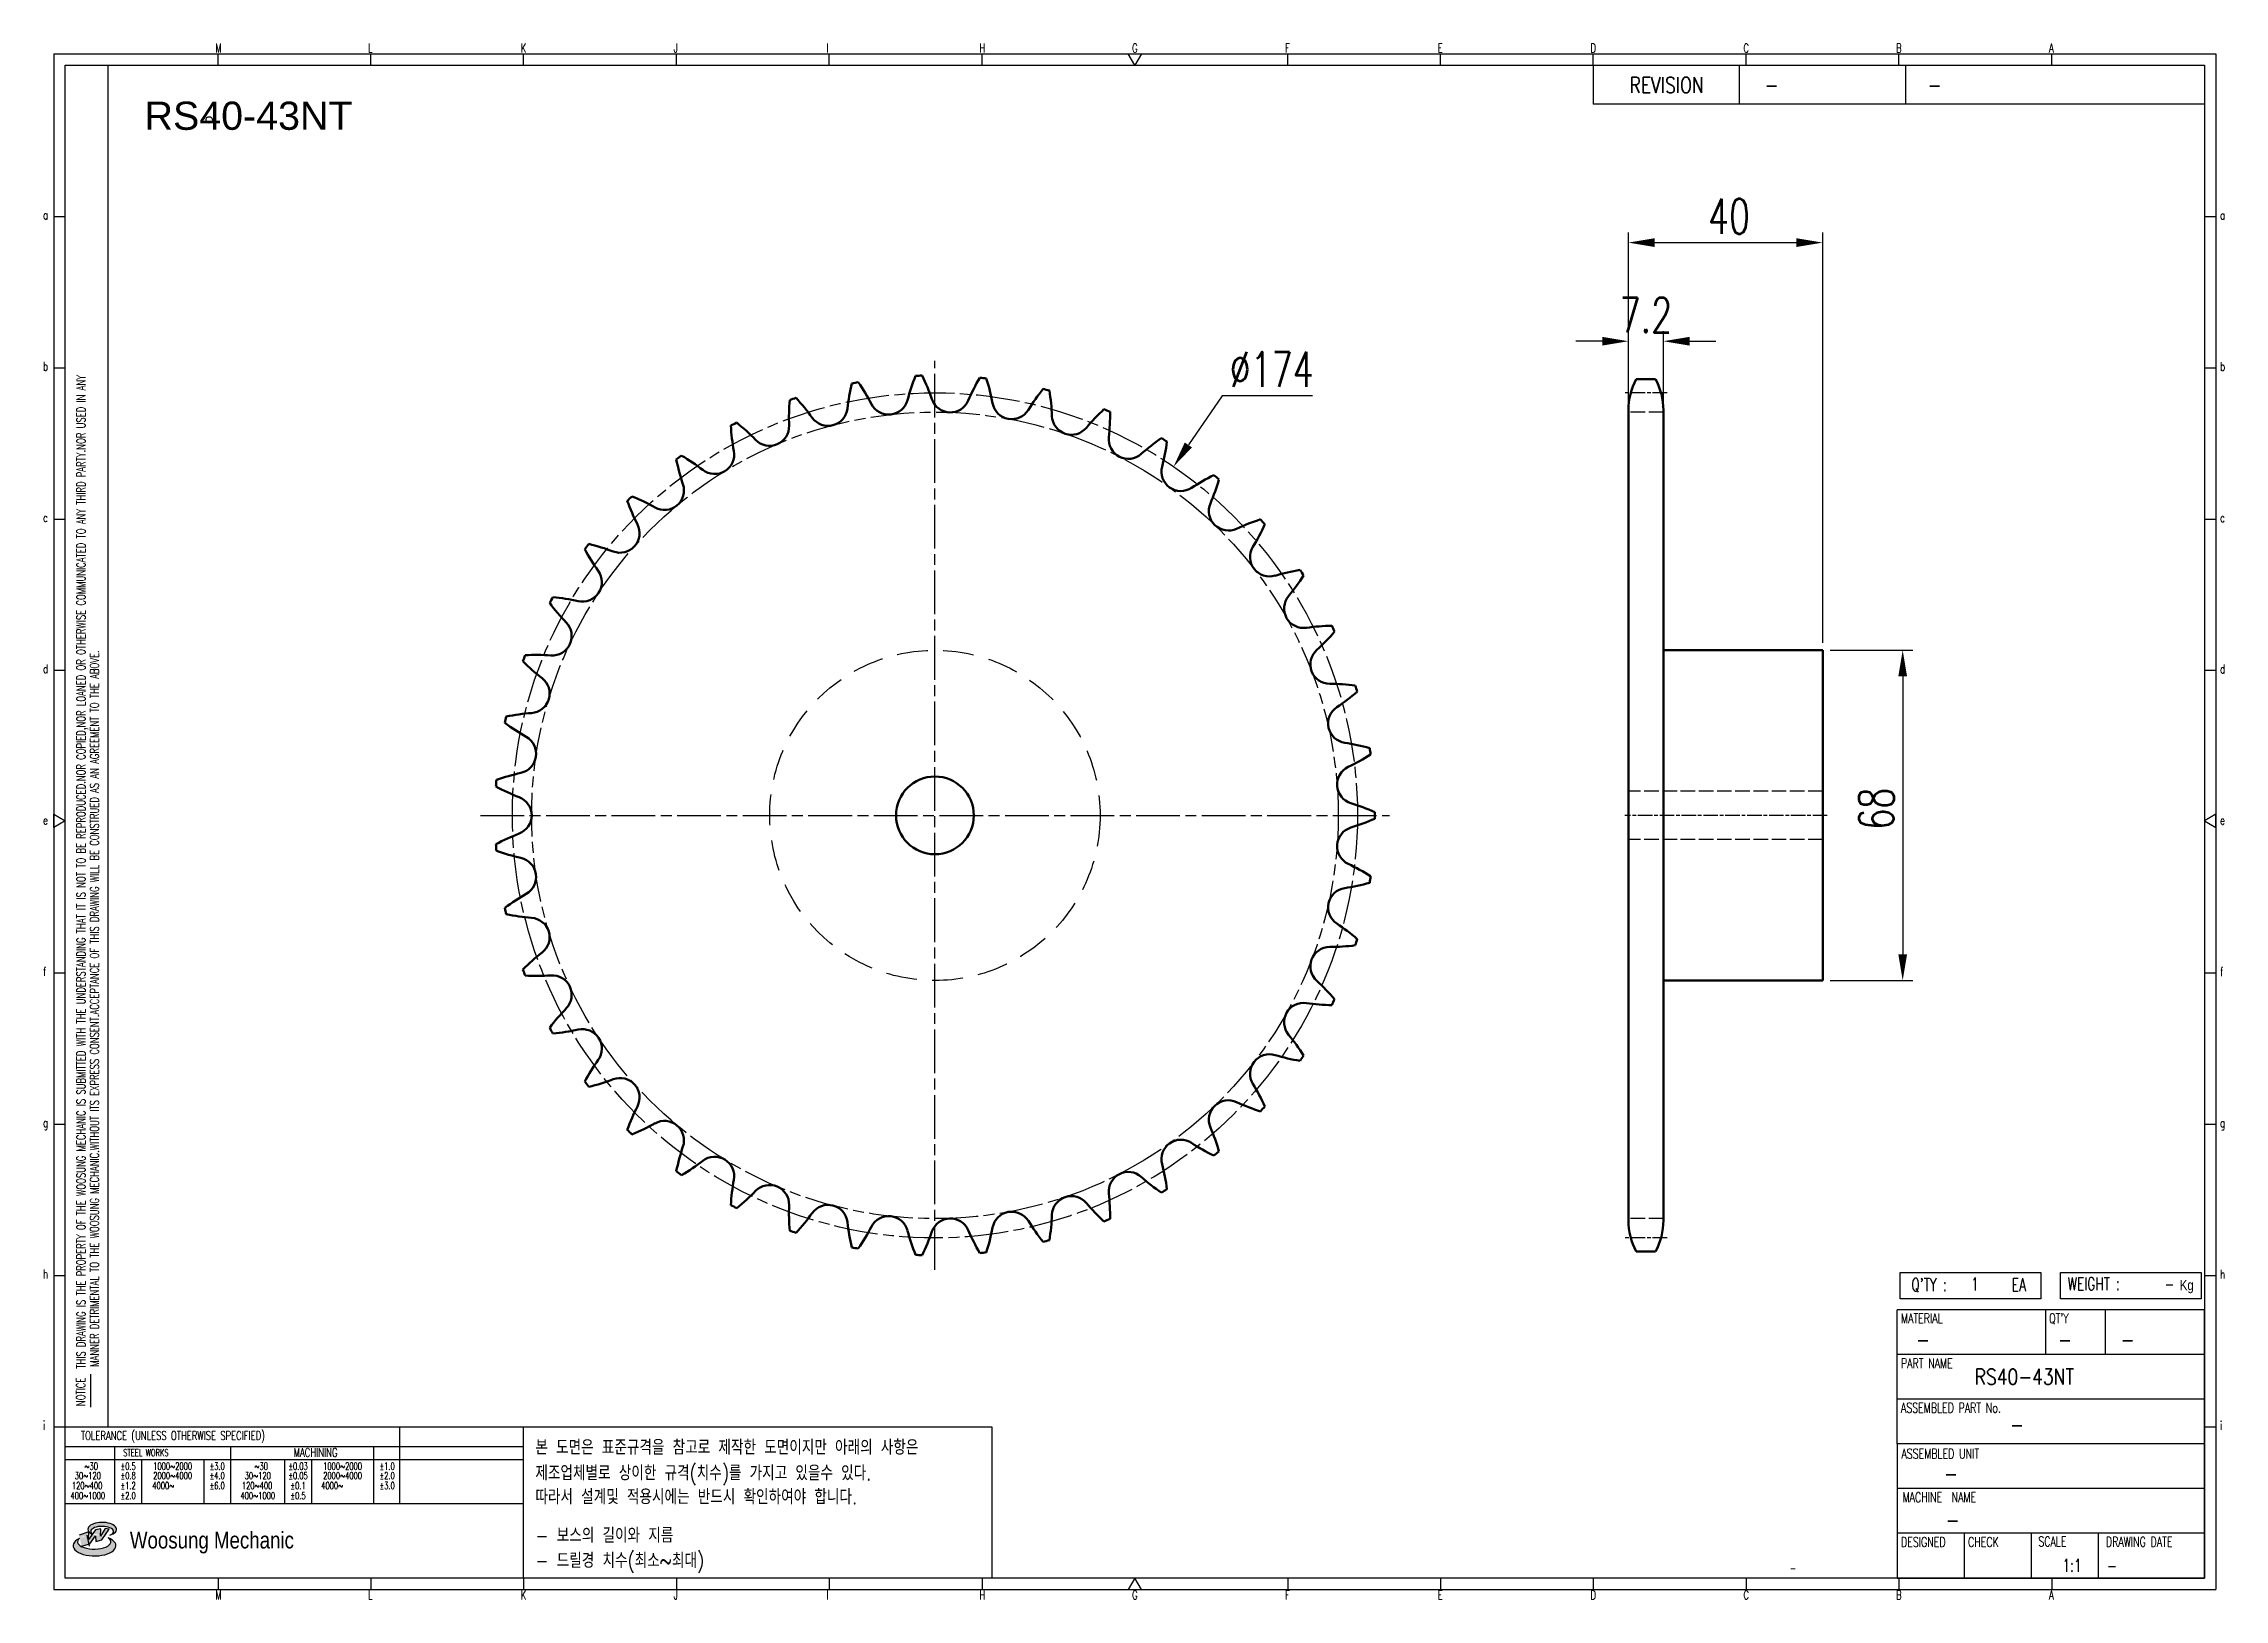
# Model space of a CAD drawing. Header units: millimetres. Extents: x 24041 to 24490, y 30 to 350.
import ezdxf
from ezdxf.enums import TextEntityAlignment as Align

# ---------------------------------------------------------------- set-up
doc = ezdxf.new("R2010")
doc.units = ezdxf.units.MM
for name, pattern in [('AM_ISO02W050', [7.5, 6, -1.5]), ('AM_ISO02W050x2', [3.75, 3, -0.75]), ('AM_ISO08W050', [18, 12, -1.5, 3, -1.5]), ('AM_ISO08W050x2', [9, 6, -0.75, 1.5, -0.75]), ('HIDDEN', [9.525, 6.35, -3.175])]:
    doc.linetypes.add(name, pattern=pattern)
for name, color, linetype, lineweight in [('AM_0N', 7, 'Continuous', 50), ('AM_3N', 6, 'AM_ISO02W050', 25), ('AM_7N', 4, 'AM_ISO08W050', 25)]:
    doc.layers.add(name, color=color, linetype=linetype, lineweight=lineweight)
for name, color, linetype in [('HL', 2, 'HIDDEN'), ('S-DIM', 7, 'Continuous'), ('TITLE', 7, 'Continuous'), ('도면레이아웃', 7, 'Continuous')]:
    doc.layers.add(name, color=color, linetype=linetype)
doc.styles.add('HAN', font='ROMANS.shx', dxfattribs={"width": 0.7, "bigfont": 'whgtxt.shx'})
doc.styles.add('HKD_ST2', font='romans.shx', dxfattribs={"width": 0.7, "height": 4, "bigfont": '@extfont2.shx'})
doc.styles.add('HSG', font='SIMPLEX.shx', dxfattribs={"width": 0.7, "bigfont": 'HSG.shx'})
doc.styles.add('ROMANS', font='romans.shx', dxfattribs={"width": 0.7, "bigfont": 'whgtxt.shx'})
doc.styles.add('SLDTEXTSTYLE4', font='arial.ttf', dxfattribs={"width": 0.8})
doc.styles.get("Standard").update_dxf_attribs({"font": 'arial.ttf'})
doc.dimstyles.new('APP16', dxfattribs={"dimscale": 3, "dimtxt": 2.4, "dimasz": 1.8, "dimexe": 0.7, "dimexo": 0.5, "dimgap": 0.6, "dimtad": 1, "dimtoh": 1, "dimdec": 1, "dimrnd": 0.01, "dimzin": 9, "dimdsep": 46, "dimtxsty": 'HSG', "dimcen": 0, "dimclrd": 1, "dimclre": 1, "dimclrt": 256, "dimazin": 2, "dimtp": 1, "dimtm": 1, "dimtfac": 0.5, "dimtdec": 1, "dimtofl": 0, "dimtmove": 0, "dimatfit": 3, "dimfxl": 0, "dimtvp": 1, "dimtolj": 2, "dimlwd": -1, "dimlwe": -1, "dimarcsym": 0})

# ---------------------------------------------------------------- blocks, each defined once
blk = doc.blocks.new('SUYWSHJH')
at = {"layer": '도면레이아웃'}
h = blk.add_hatch(color=10, dxfattribs=at)
h.paths.add_polyline_path([(1.544, 35.177), (1.554, 34.966), (1.779, 35.034), (2.054, 35.422), (1.908, 35.446), (1.728, 35.167), (1.741, 35.439), (1.547, 35.405), (1.292, 35.041), (1.295, 35.33), (0.943, 35.208), (1.03, 34.8), (1.336, 34.885)])
edge = h.paths.add_edge_path()
edge.add_ellipse((1.795, 35.421), major_axis=(-0.53, 0), ratio=0.487785, start_angle=122.36065, end_angle=403.39574)
edge.add_line((1.411, 35.244), (1.419, 35.261))
edge.add_ellipse((1.798, 35.344), major_axis=(-0.423, 0), ratio=0.444396, start_angle=131.58977, end_angle=386.19408, ccw=False)
edge = h.paths.add_edge_path()
edge.add_ellipse((1.512, 34.815), major_axis=(-0.793, 0), ratio=0.480113, start_angle=314.67633, end_angle=590.85213)
edge.add_ellipse((1.501, 34.958), major_axis=(-0.62, 0), ratio=0.43311, start_angle=331.7024, end_angle=574.42495, ccw=False)
for p, q in [((0, 90.118), (80.15, 90.118)), ((0, 90.118), (0, 33.191)), ((6.089, 89.693), (6.089, 90.118)), ((11.753, 89.693), (11.753, 90.118)), ((17.418, 89.693), (17.418, 90.118)), ((23.082, 89.693), (23.082, 90.118)), ((28.746, 89.693), (28.746, 90.118)), ((34.411, 89.693), (34.411, 90.118)), ((45.739, 89.693), (45.739, 90.118)), ((51.404, 89.693), (51.404, 90.118)), ((57.068, 89.693), (57.068, 90.118)), ((62.732, 89.693), (62.732, 90.118)), ((68.397, 89.693), (68.397, 90.118)), ((74.061, 89.693), (74.061, 90.118)), ((80.15, 90.118), (80.15, 33.191)), ((0, 84.085), (0.425, 84.085)), ((79.725, 84.085), (80.15, 84.085)), ((0, 78.478), (0.425, 78.478)), ((79.725, 78.478), (80.15, 78.478)), ((0, 72.87), (0.425, 72.87)), ((79.725, 72.87), (80.15, 72.87)), ((0, 67.262), (0.425, 67.262)), ((79.725, 67.262), (80.15, 67.262)), ((0, 56.047), (0.425, 56.047)), ((79.725, 56.047), (80.15, 56.047)), ((0, 50.439), (0.425, 50.439)), ((79.725, 50.439), (80.15, 50.439)), ((0, 44.832), (0.425, 44.832)), ((79.725, 44.832), (80.15, 44.832)), ((1.377, 39.947), (1.377, 41.174)), ((0, 39.224), (0.425, 39.224)), ((79.725, 39.224), (80.15, 39.224)), ((0, 33.191), (80.15, 33.191)), ((6.089, 33.616), (6.089, 33.191)), ((11.753, 33.616), (11.753, 33.191)), ((17.418, 33.616), (17.418, 33.191)), ((23.082, 33.616), (23.082, 33.191)), ((28.746, 33.616), (28.746, 33.191)), ((34.411, 33.616), (34.411, 33.191)), ((45.739, 33.616), (45.739, 33.191)), ((51.404, 33.616), (51.404, 33.191)), ((57.068, 33.616), (57.068, 33.191)), ((62.732, 33.616), (62.732, 33.191)), ((68.397, 33.616), (68.397, 33.191)), ((74.061, 33.616), (74.061, 33.191))]:
    blk.add_line(p, q)
at = {"color": 2}
for p, q in [((2.017, 39.224), (2.017, 89.693)), ((0.425, 39.224), (17.418, 39.224)), ((12.816, 39.224), (12.816, 36.382)), ((17.418, 33.616), (17.418, 39.224)), ((0.425, 38.487), (17.418, 38.487)), ((0.425, 38.012), (17.418, 38.012)), ((2.257, 38.487), (2.257, 36.382)), ((3.257, 38.012), (3.257, 36.382)), ((5.557, 38.012), (5.557, 36.382)), ((6.557, 38.5), (6.557, 36.382)), ((8.557, 38.012), (8.557, 36.382)), ((9.557, 38.026), (9.557, 36.382)), ((11.857, 38.487), (11.857, 36.382)), ((0.425, 36.382), (17.418, 36.382))]:
    blk.add_line(p, q, dxfattribs=at)
at = {"color": 6, "ltscale": 0.5}
for p, q in [((57.068, 89.693), (57.068, 88.246)), ((62.47, 89.693), (62.47, 88.246)), ((68.635, 89.693), (68.635, 88.246)), ((79.725, 88.246), (57.068, 88.246)), ((68.336, 38.59), (68.336, 43.563)), ((79.725, 43.563), (68.336, 43.563)), ((73.827, 43.563), (73.827, 41.905)), ((76.037, 43.563), (76.037, 41.905)), ((79.725, 38.59), (79.725, 43.563)), ((79.725, 41.905), (68.336, 41.905)), ((79.725, 40.248), (68.336, 40.248)), ((68.336, 38.59), (68.336, 33.616)), ((79.725, 38.59), (68.336, 38.59)), ((79.725, 33.616), (79.725, 38.59)), ((79.725, 36.932), (68.336, 36.932)), ((79.725, 35.274), (68.336, 35.274)), ((70.822, 33.616), (70.822, 35.274)), ((73.309, 33.616), (73.309, 35.274)), ((75.796, 33.616), (75.796, 35.274)), ((68.336, 33.616), (79.725, 33.616))]:
    blk.add_line(p, q, dxfattribs=at)
for points in [[(40.075, 89.693), (39.83, 90.118), (40.32, 90.118)], [(0.425, 89.693), (79.725, 89.693), (79.725, 33.616), (0.425, 33.616)], [(0.425, 61.679), (0, 61.433), (0, 61.924)], [(79.725, 61.679), (80.15, 61.433), (80.15, 61.924)], [(40.075, 33.616), (39.83, 33.191), (40.32, 33.191)]]:
    blk.add_lwpolyline(points, close=True)
at = {"layer": 'TITLE', "color": 20}
for p, q in [((68.449, 43.961), (68.449, 44.936)), ((68.449, 44.936), (73.654, 44.936)), ((73.654, 44.936), (73.654, 43.961)), ((74.39, 43.961), (74.39, 44.936)), ((74.39, 44.936), (79.595, 44.936)), ((79.595, 44.936), (79.595, 43.961)), ((73.654, 43.961), (68.449, 43.961)), ((79.595, 43.961), (74.39, 43.961))]:
    blk.add_line(p, q, dxfattribs=at)
at = {"layer": '도면레이아웃'}
for p, q in [((1.295, 35.33), (0.943, 35.208)), ((1.03, 34.8), (1.336, 34.885)), ((1.224, 35.208), (1.311, 34.8)), ((1.224, 35.208), (1.224, 35.208)), ((1.547, 35.405), (1.292, 35.041)), ((1.292, 35.041), (1.295, 35.33)), ((1.336, 34.885), (1.544, 35.177)), ((1.419, 35.261), (1.411, 35.244)), ((1.544, 35.177), (1.554, 34.966)), ((1.741, 35.439), (1.547, 35.405)), ((1.554, 34.966), (1.779, 35.034)), ((1.908, 35.446), (1.728, 35.167)), ((1.728, 35.167), (1.741, 35.439)), ((1.779, 35.034), (2.054, 35.422)), ((2.054, 35.422), (1.908, 35.446))]:
    blk.add_line(p, q, dxfattribs=at)
for centre, major_axis, ratio, start_param, end_param in [((1.795, 35.421), (-0.53, 0), 0.487785, 2.135596, 7.040584), ((1.512, 34.815), (-0.793, 0), 0.480113, 5.492138, 10.312315), ((1.501, 34.958), (-0.62, 0), 0.43311, 5.789299, 10.025607), ((1.798, 35.344), (-0.423, 0), 0.444396, 2.296675, 6.740358)]:
    blk.add_ellipse(centre, major_axis=major_axis, ratio=ratio, start_param=start_param, end_param=end_param, dxfattribs=at)
at = {"color": 4, "style": 'HKD_ST2', "width": 0.7}
for s, p in [('M', (5.988, 90.164)), ('L', (11.652, 90.164)), ('K', (17.316, 90.164)), ('J', (22.981, 90.164)), ('I', (28.645, 90.164)), ('H', (34.309, 90.164)), ('G', (39.974, 90.164)), ('F', (45.638, 90.164)), ('E', (51.302, 90.164)), ('D', (56.967, 90.164)), ('C', (62.631, 90.164)), ('B', (68.295, 90.164)), ('A', (73.96, 90.164)), ('a', (-0.395, 83.976)), ('a', (80.305, 83.97)), ('b', (-0.395, 78.368)), ('b', (80.305, 78.362)), ('c', (-0.395, 72.76)), ('c', (80.305, 72.754)), ('d', (-0.395, 67.153)), ('d', (80.305, 67.147)), ('e', (-0.395, 61.545)), ('e', (80.305, 61.539)), ('f', (-0.395, 55.937)), ('f', (80.305, 55.931)), ('g', (-0.395, 50.33)), ('g', (80.305, 50.324)), ('h', (-0.395, 44.722)), ('h', (80.305, 44.716)), ('i', (-0.395, 39.114)), ('i', (80.305, 39.108)), ('M', (5.988, 32.824)), ('L', (11.652, 32.824)), ('K', (17.316, 32.824)), ('J', (22.981, 32.824)), ('I', (28.645, 32.824)), ('H', (34.309, 32.824)), ('G', (39.974, 32.824)), ('F', (45.638, 32.824)), ('E', (51.302, 32.824)), ('D', (56.967, 32.824)), ('C', (62.631, 32.824)), ('B', (68.295, 32.824)), ('A', (73.96, 32.824))]:
    blk.add_text(s, height=0.326, dxfattribs=at).set_placement(p)
for s, height, style, width, p in [('REVISION', 0.5806, 'HAN', 0.8, (58.415, 88.664)), ('-', 0.581, 'HAN', 0.8, (63.426, 88.664)), ('-', 0.581, 'HAN', 0.8, (69.468, 88.664)), ("Q'TY : ", 0.4746, 'HKD_ST2', 0.7, (68.857, 44.253)), ('1', 0.475, 'HKD_ST2', 0.7, (71.071, 44.275)), ('EA', 0.4746, 'HKD_ST2', 0.7, (72.578, 44.253)), ('WEIGHT : ', 0.4746, 'HKD_ST2', 0.7, (74.65, 44.286)), ('-', 0.581, 'HAN', 0.8, (69.029, 42.157)), ('-', 0.581, 'HAN', 0.8, (74.289, 42.157)), ('-', 0.581, 'HAN', 0.8, (76.623, 42.157)), ('-', 0.581, 'HAN', 0.8, (72.515, 39.013)), ('-', 0.581, 'HAN', 0.8, (70.067, 37.189)), ('-', 0.581, 'HAN', 0.8, (70.126, 35.48)), ('1:1', 0.4746, 'HKD_ST2', 0.7, (74.458, 33.848)), ('-', 0.475, 'HKD_ST2', 0.7, (76.112, 33.837))]:
    blk.add_text(s, height=height, dxfattribs=dict(style=style, width=width)).set_placement(p)
at = {"color": 6, "style": 'HKD_ST2', "width": 0.7}
for s, p in [(' THIS DRAWING IS THE PROPERTY OF THE WOOSUNG MECHANIC IS SUBMITTED WITH THE UNDERSTANDING THAT IT IS NOT TO BE REPRODUCED.NOR COPIED,NOR LOANED OR OTHERWISE COMMUNICATED TO ANY THIRD PARTY.NOR USED IN ANY', (1.173, 41.217)), ('MANNER DETRIMENTAL TO THE WOOSUNG MECHANIC.WITHOUT ITS EXPRESS CONSENT.ACCEPTANCE OF THIS DRAWING WILL BE CONSTRUED AS AN AGREEMENT TO THE ABOVE.', (1.672, 41.447))]:
    blk.add_text(s, height=0.326266, rotation=90, dxfattribs=at).set_placement(p)
at = {"style": 'HKD_ST2', "width": 0.7}
blk.add_text('-', height=0.475, dxfattribs=at).set_placement((78.613, 44.286), align=Align.RIGHT)
at = {"color": 4, "style": 'HKD_ST2', "width": 0.7}
for s, height, p in [('MATERIAL', 0.3651, (68.474, 43.425)), ("QT'Y", 0.3651, (73.965, 43.425)), ('PART NAME', 0.3651, (68.474, 41.756)), ('ASSEMBLED PART No.', 0.36511, (68.474, 40.109)), ('ASSEMBLED UNIT', 0.36511, (68.49, 38.408)), ('MACHINE  NAME', 0.36511, (68.532, 36.794)), ('DESIGNED', 0.3651, (68.474, 35.136)), ('CHECK', 0.3651, (70.961, 35.136)), ('SCALE', 0.3651, (73.566, 35.153)), ('DRAWING DATE', 0.36511, (76.071, 35.141))]:
    blk.add_text(s, height=height, dxfattribs=at).set_placement(p, align=Align.TOP_LEFT)
at = {"style": 'HKD_ST2', "width": 0.7}
blk.add_text('NOTICE', height=0.3263, rotation=90, dxfattribs=at).set_placement((1.163, 39.988))
for s, height, style, width, p in [('TOLERANCE (UNLESS OTHERWISE SPECIFIED)', 0.32627, 'HKD_ST2', 0.7, (4.417, 38.896)), ('-', 0.326, 'ROMANS', 0.65, (64.469, 33.975))]:
    blk.add_text(s, height=height, dxfattribs=dict(style=style, width=width)).set_placement(p, align=Align.MIDDLE_CENTER)
at = {"color": 4, "style": 'HKD_ST2', "width": 0.7}
for s, height, p in [('STEEL WORKS', 0.26101, (3.416, 38.268)), ('MACHINING', 0.3263, (9.707, 38.27)), ('%%P0.5', 0.261, (2.757, 37.762)), ('%%P0.8', 0.261, (2.757, 37.411)), ('%%P3.0', 0.261, (6.057, 37.762)), ('%%P4.0', 0.261, (6.057, 37.411)), ('%%P0.03', 0.261, (9.057, 37.762)), ('%%P0.05', 0.261, (9.057, 37.411)), ('%%P1.0', 0.261, (12.357, 37.762)), ('%%P2.0', 0.261, (12.357, 37.411)), ('%%P1.2', 0.261, (2.757, 37.045)), ('%%P2.0', 0.261, (2.757, 36.67)), ('%%P6.0', 0.261, (6.057, 37.045)), ('%%P0.1', 0.261, (9.057, 37.045)), ('%%P0.5', 0.261, (9.057, 36.67)), ('%%P3.0', 0.261, (12.357, 37.045))]:
    blk.add_text(s, height=height, dxfattribs=at).set_placement(p, align=Align.MIDDLE)
for s, height, p in [('30%%126120', 0.261, (1.263, 37.411)), ('%%12630', 0.261, (1.389, 37.762)), ('2000%%1264000', 0.26101, (4.407, 37.411)), ('1000%%1262000', 0.26101, (4.407, 37.762)), ('30%%126120', 0.261, (7.563, 37.411)), ('%%12630', 0.261, (7.689, 37.762)), ('2000%%1264000', 0.26101, (10.707, 37.411)), ('1000%%1262000', 0.26101, (10.707, 37.762)), ('400%%1261000', 0.26101, (1.263, 36.67)), ('120%%126400', 0.26101, (1.237, 37.045)), ('4000%%126', 0.261, (4.061, 37.045)), ('400%%1261000', 0.26101, (7.563, 36.67)), ('120%%126400', 0.26101, (7.537, 37.045)), ('4000%%126', 0.261, (10.321, 37.045))]:
    blk.add_text(s, height=height, dxfattribs=at).set_placement(p, align=Align.MIDDLE_CENTER)
at = {"color": 1, "style": 'SLDTEXTSTYLE4', "width": 0.8}
blk.add_text('Woosung Mechanic', height=0.61957, dxfattribs=at).set_placement((2.822, 34.711))
at = {"layer": 'TITLE', "width": 0.8}
blk.add_text('Kg', height=0.3789, dxfattribs=at).set_placement((78.807, 44.286))
blk = doc.blocks.new('*D2')
at = {"layer": 'Defpoints', "color": 0, "transparency": 16777216}
for p in [(24273.38, 262.8), (24175.14, 119.21)]:
    blk.add_point(p, dxfattribs=at)
at = {"layer": 'S-DIM', "color": 1, "transparency": 16777216}
for p, q in [((24283.38, 277.41), (24276.43, 267.26)), ((24301.98, 277.41), (24283.38, 277.41))]:
    blk.add_line(p, q, dxfattribs=at)
blk.add_solid([(24275.69, 267.77), (24277.17, 266.75), (24273.38, 262.8)], dxfattribs=at)
at = {"layer": 'S-DIM', "transparency": 16777216, "insert": (24293.58, 282.81), "char_height": 7.2, "attachment_point": 5, "style": 'HSG'}
blk.add_mtext('\\A2;∅174', dxfattribs=at)
blk = doc.blocks.new('*D3')
at = {"layer": 'Defpoints', "color": 0, "transparency": 16777216}
for p in [(24374.23, 288.62), (24367.03, 274.02), (24374.23, 274.02)]:
    blk.add_point(p, dxfattribs=at)
at = {"layer": 'S-DIM', "color": 1, "transparency": 16777216}
for p, q in [((24361.63, 288.62), (24356.23, 288.62)), ((24367.03, 275.52), (24367.03, 290.72)), ((24374.23, 275.52), (24374.23, 290.72)), ((24379.63, 288.62), (24385.03, 288.62))]:
    blk.add_line(p, q, dxfattribs=at)
for points in [[(24361.63, 289.52), (24361.63, 287.72), (24367.03, 288.62)], [(24379.63, 289.52), (24379.63, 287.72), (24374.23, 288.62)]]:
    blk.add_solid(points, dxfattribs=at)
at = {"layer": 'S-DIM', "transparency": 16777216, "insert": (24370.63, 294.02), "char_height": 7.2, "attachment_point": 5, "style": 'HSG'}
blk.add_mtext('\\A2;7.2', dxfattribs=at)
blk = doc.blocks.new('*D4')
at = {"layer": 'Defpoints', "color": 0, "transparency": 16777216}
for p in [(24407.03, 308.92), (24367.03, 274.02), (24407.03, 225.01)]:
    blk.add_point(p, dxfattribs=at)
at = {"layer": 'S-DIM', "color": 1, "transparency": 16777216}
for p, q in [((24367.03, 275.52), (24367.03, 311.02)), ((24407.03, 226.51), (24407.03, 311.02)), ((24372.43, 308.92), (24401.63, 308.92))]:
    blk.add_line(p, q, dxfattribs=at)
for points in [[(24372.43, 309.82), (24372.43, 308.02), (24367.03, 308.92)], [(24401.63, 309.82), (24401.63, 308.02), (24407.03, 308.92)]]:
    blk.add_solid(points, dxfattribs=at)
at = {"layer": 'S-DIM', "transparency": 16777216, "insert": (24387.72, 314.32), "char_height": 7.2, "attachment_point": 5, "style": 'HSG'}
blk.add_mtext('\\A2;40', dxfattribs=at)
blk = doc.blocks.new('*D5')
at = {"layer": 'Defpoints', "color": 0, "transparency": 16777216}
for p in [(24407.03, 225.01), (24407.03, 157.01), (24423.49, 157.01)]:
    blk.add_point(p, dxfattribs=at)
at = {"layer": 'S-DIM', "color": 1, "transparency": 16777216}
for p, q in [((24408.53, 225.01), (24425.59, 225.01)), ((24423.49, 219.61), (24423.49, 162.41)), ((24408.53, 157.01), (24425.59, 157.01))]:
    blk.add_line(p, q, dxfattribs=at)
for points in [[(24422.59, 219.61), (24424.39, 219.61), (24423.49, 225.01)], [(24422.59, 162.41), (24424.39, 162.41), (24423.49, 157.01)]]:
    blk.add_solid(points, dxfattribs=at)
at = {"layer": 'S-DIM', "transparency": 16777216, "insert": (24418.09, 192.38), "char_height": 7.2, "attachment_point": 5, "rotation": 90, "style": 'HSG'}
blk.add_mtext('\\A2;68', dxfattribs=at)

msp = doc.modelspace()

# ---------------------------------------------------------------- linework, layer by layer
at = {"color": 4}
msp.add_lwpolyline([(24139.58, 65.16), (24236, 65.16), (24236, 34.01), (24139.58, 34.01)], close=True, dxfattribs=at)
msp.add_circle((24074.87, 334.17), 0.671)
at = {"layer": 'AM_0N'}
for p, q in [((24368.64, 280.8), (24372.62, 280.8)), ((24367.03, 274.4), (24367.03, 107.61)), ((24374.23, 274.4), (24374.23, 107.61)), ((24374.23, 225.01), (24407.03, 225.01)), ((24407.03, 225.01), (24407.03, 157.01)), ((24374.23, 157.01), (24407.03, 157.01)), ((24368.64, 101.21), (24372.62, 101.21))]:
    msp.add_line(p, q, dxfattribs=at)
msp.add_circle((24224.26, 191.01), 8, dxfattribs=at)
for centre, radius, start, end in [((24248.9, 269.98), 42.93, 166.5782, 173.6047), ((24224.26, 191.01), 90.57, 100.0356, 100.8947), ((24173.04, 255.97), 42.93, 27.3256, 34.352), ((24260.14, 265.55), 42.93, 158.2061, 165.2326), ((24224.26, 191.01), 90.57, 91.6635, 92.5226), ((24183.04, 262.73), 42.93, 18.9535, 25.9799), ((24270.61, 259.53), 42.93, 149.834, 156.8605), ((24224.26, 191.01), 90.57, 83.2914, 84.1505), ((24193.92, 267.97), 42.93, 10.5814, 17.6078), ((24280.09, 252.05), 42.93, 141.4619, 148.4884), ((24224.26, 191.01), 90.57, 74.9193, 75.7784), ((24205.45, 271.57), 42.93, 2.2093, 9.2357), ((24380.53, 274.4), 13.5, 151.7009, 180), ((24360.73, 274.4), 13.5, 0, 28.2991), ((24237.14, 272.73), 42.93, 174.9503, 181.9767), ((24224.26, 191.01), 90.57, 108.4076, 109.2668), ((24164.12, 247.82), 42.93, 35.6977, 42.7241), ((24202.25, 275.21), 4.01, 215.6977, 353.6047), ((24214.74, 277.52), 4.01, 207.3256, 345.2326), ((24227.44, 277.98), 4.01, 198.9535, 336.8605), ((24240.07, 276.59), 4.01, 190.5814, 328.4884), ((24288.39, 243.28), 42.93, 133.0898, 140.1163), ((24224.26, 191.01), 90.57, 66.5472, 67.4063), ((24217.38, 273.45), 42.93, 353.8372, 0.8636), ((24224.26, 191.01), 90.57, 116.7797, 117.6389), ((24225.1, 273.73), 42.93, 183.3224, 190.3488), ((24156.49, 238.45), 42.93, 44.0698, 51.0962), ((24190.22, 271.11), 4.01, 224.0698, 1.9767), ((24252.36, 273.38), 4.01, 182.2093, 320.1163), ((24224.26, 191.01), 90.57, 125.1518, 126.011), ((24150.31, 228.08), 42.93, 52.4419, 59.4683), ((24178.92, 265.3), 4.01, 232.4419, 10.3488), ((24264.06, 268.41), 4.01, 173.8372, 311.7442), ((24295.31, 233.38), 42.93, 124.7177, 131.7442), ((24224.26, 191.01), 90.57, 58.1751, 59.0342), ((24229.46, 273.57), 42.93, 345.4651, 352.4916), ((24213.05, 272.97), 42.93, 191.6945, 198.7209), ((24274.9, 261.79), 4.01, 165.4651, 303.3721), ((24300.72, 222.58), 42.93, 116.3457, 123.3721), ((24224.26, 191.01), 90.57, 49.803, 50.6621), ((24224.26, 191.01), 90.57, 133.5239, 134.383), ((24145.7, 216.92), 42.93, 60.814, 67.8404), ((24168.59, 257.9), 4.01, 240.814, 18.7209), ((24241.43, 271.93), 42.93, 337.093, 344.1195), ((24201.24, 270.47), 42.93, 200.0666, 207.093), ((24284.67, 253.66), 4.01, 157.093, 295), ((24304.51, 211.12), 42.93, 107.9736, 115), ((24224.26, 191.01), 90.57, 41.4309, 42.29), ((24159.44, 249.09), 4.01, 249.186, 27.093), ((24253.03, 268.57), 42.93, 328.7209, 335.7474), ((24224.26, 191.01), 90.57, 141.896, 142.7551), ((24189.91, 266.27), 42.93, 208.4387, 215.4651), ((24142.76, 205.2), 42.93, 69.186, 76.2125), ((24293.15, 244.2), 4.01, 148.7209, 286.6279), ((24151.68, 239.03), 4.01, 257.5581, 35.4651), ((24306.58, 199.22), 42.93, 99.6015, 106.6279), ((24264.01, 263.56), 42.93, 320.3488, 327.3753), ((24224.26, 191.01), 90.57, 33.0588, 33.9179), ((24224.26, 191.01), 90.57, 150.2681, 151.1272), ((24179.32, 260.46), 42.93, 216.8108, 223.8372), ((24141.56, 193.19), 42.93, 77.5581, 84.5846), ((24300.16, 233.6), 4.01, 140.3488, 278.2558), ((24145.46, 227.95), 4.01, 265.9302, 43.8372), ((24306.9, 187.14), 42.93, 91.2294, 98.2558), ((24224.26, 191.01), 90.57, 24.6867, 25.5458), ((24305.55, 222.1), 4.01, 131.9767, 269.8837), ((24274.15, 257), 42.93, 311.9767, 319.0032), ((24224.26, 191.01), 90.57, 158.6402, 159.4993), ((24169.69, 253.18), 42.93, 225.1829, 232.2093), ((24142.13, 181.12), 42.93, 85.9302, 92.9567), ((24140.92, 216.08), 4.01, 274.3023, 52.2093), ((24305.46, 175.15), 42.93, 82.8573, 89.8837), ((24283.23, 249.03), 42.93, 303.6047, 310.6311), ((24224.26, 191.01), 90.57, 16.3146, 17.1737), ((24224.26, 191.01), 90.57, 167.0123, 167.8714), ((24144.44, 169.27), 42.93, 94.3023, 101.3288), ((24309.21, 209.93), 4.01, 123.6047, 261.5116), ((24161.22, 244.57), 42.93, 233.555, 240.5814), ((24138.16, 203.68), 4.01, 282.6744, 60.5814), ((24302.28, 163.5), 42.93, 74.4852, 81.5116), ((24291.05, 239.83), 42.93, 295.2326, 302.259), ((24224.26, 191.01), 90.57, 7.9425, 8.8017), ((24224.26, 191.01), 90.57, 175.3844, 176.2435), ((24148.46, 157.88), 42.93, 102.6744, 109.7009), ((24311.06, 197.36), 4.01, 115.2326, 253.1395), ((24154.09, 234.82), 42.93, 241.9271, 248.9535), ((24137.23, 191.01), 4.01, 291.0465, 68.9535), ((24297.44, 152.43), 42.93, 66.1131, 73.1395), ((24297.44, 229.58), 42.93, 286.8605, 293.8869), ((24224.26, 191.01), 90.57, 359.5704, 0.4296), ((24154.09, 147.19), 42.93, 111.0465, 118.0729), ((24224.26, 191.01), 90.57, 183.7565, 184.6156), ((24311.06, 184.65), 4.01, 106.8605, 244.7674), ((24148.46, 224.14), 42.93, 250.2991, 257.3256), ((24138.16, 178.34), 4.01, 299.4186, 77.3256), ((24291.05, 142.19), 42.93, 57.741, 64.7674), ((24309.21, 172.08), 4.01, 98.4884, 236.3953), ((24302.28, 218.51), 42.93, 278.4884, 285.5148), ((24224.26, 191.01), 90.57, 351.1983, 352.0575), ((24161.22, 137.44), 42.93, 119.4186, 126.445), ((24224.26, 191.01), 90.57, 192.1286, 192.9877), ((24144.44, 212.75), 42.93, 258.6712, 265.6977), ((24140.92, 165.93), 4.01, 307.7907, 85.6977), ((24283.23, 132.98), 42.93, 49.3689, 56.3953), ((24169.69, 128.84), 42.93, 127.7907, 134.8171), ((24305.55, 159.92), 4.01, 90.1163, 228.0233), ((24305.46, 206.86), 42.93, 270.1163, 277.1427), ((24224.26, 191.01), 90.57, 342.8263, 343.6854), ((24224.26, 191.01), 90.57, 200.5007, 201.3598), ((24142.13, 200.89), 42.93, 267.0433, 274.0698), ((24145.46, 154.07), 4.01, 316.1628, 94.0698), ((24274.15, 125.02), 42.93, 40.9968, 48.0233), ((24224.26, 191.01), 90.57, 334.4542, 335.3133), ((24179.32, 121.55), 42.93, 136.1628, 143.1892), ((24300.16, 148.41), 4.01, 81.7442, 219.6512), ((24306.9, 194.87), 42.93, 261.7442, 268.7706), ((24224.26, 191.01), 90.57, 208.8728, 209.7319), ((24141.56, 188.83), 42.93, 275.4154, 282.4419), ((24151.68, 142.99), 4.01, 324.5349, 102.4419), ((24264.01, 118.46), 42.93, 32.6247, 39.6512), ((24189.91, 115.75), 42.93, 144.5349, 151.5613), ((24293.15, 137.82), 4.01, 73.3721, 211.2791), ((24306.58, 182.8), 42.93, 253.3721, 260.3985), ((24224.26, 191.01), 90.57, 326.0821, 326.9412), ((24224.26, 191.01), 90.57, 217.2449, 218.104), ((24142.76, 176.81), 42.93, 283.7875, 290.814), ((24159.44, 132.93), 4.01, 332.907, 110.814), ((24253.03, 113.44), 42.93, 24.2526, 31.2791), ((24201.24, 111.55), 42.93, 152.907, 159.9334), ((24284.67, 128.35), 4.01, 65, 202.907), ((24304.51, 170.9), 42.93, 245, 252.0264), ((24224.26, 191.01), 90.57, 317.71, 318.5691), ((24224.26, 191.01), 90.57, 225.617, 226.4761), ((24145.7, 165.1), 42.93, 292.1596, 299.186), ((24168.59, 124.11), 4.01, 341.2791, 119.186), ((24241.43, 110.08), 42.93, 15.8805, 22.907), ((24213.05, 109.04), 42.93, 161.2791, 168.3055), ((24274.9, 120.23), 4.01, 56.6279, 194.5349), ((24300.72, 159.43), 42.93, 236.6279, 243.6543), ((24224.26, 191.01), 90.57, 309.3379, 310.197), ((24224.26, 191.01), 90.57, 233.989, 234.8482), ((24150.31, 153.93), 42.93, 300.5317, 307.5581), ((24178.92, 116.72), 4.01, 349.6512, 127.5581), ((24264.06, 113.61), 4.01, 48.2558, 186.1628), ((24229.46, 108.44), 42.93, 7.5084, 14.5349), ((24225.1, 108.28), 42.93, 169.6512, 176.6776), ((24156.49, 143.56), 42.93, 308.9038, 315.9302), ((24190.22, 110.91), 4.01, 358.0233, 135.9302), ((24252.36, 108.64), 4.01, 39.8837, 177.7907), ((24217.38, 108.57), 42.93, 359.1364, 6.1628), ((24295.31, 148.63), 42.93, 228.2558, 235.2823), ((24224.26, 191.01), 90.57, 300.9658, 301.8249), ((24224.26, 191.01), 90.57, 242.3611, 243.2203), ((24237.14, 109.29), 42.93, 178.0233, 185.0497), ((24164.12, 134.2), 42.93, 317.2759, 324.3023), ((24202.25, 106.81), 4.01, 6.3953, 144.3023), ((24214.74, 104.5), 4.01, 14.7674, 152.6744), ((24227.44, 104.03), 4.01, 23.1395, 161.0465), ((24240.07, 105.42), 4.01, 31.5116, 169.4186), ((24205.45, 110.45), 42.93, 350.7643, 357.7907), ((24288.39, 138.74), 42.93, 219.8837, 226.9102), ((24224.26, 191.01), 90.57, 292.5937, 293.4528), ((24224.26, 191.01), 90.57, 250.7332, 251.5924), ((24248.9, 112.03), 42.93, 186.3953, 193.4218), ((24173.04, 126.05), 42.93, 325.648, 332.6744), ((24260.14, 116.46), 42.93, 194.7674, 201.7939), ((24183.04, 119.28), 42.93, 334.0201, 341.0465), ((24270.61, 122.48), 42.93, 203.1395, 210.166), ((24193.92, 114.04), 42.93, 342.3922, 349.4186), ((24280.09, 129.96), 42.93, 211.5116, 218.5381), ((24224.26, 191.01), 90.57, 284.2216, 285.0807), ((24380.53, 107.61), 13.5, 180, 208.2991), ((24360.73, 107.61), 13.5, 331.7009, 0), ((24224.26, 191.01), 90.57, 259.1053, 259.9644), ((24224.26, 191.01), 90.57, 267.4774, 268.3365), ((24224.26, 191.01), 90.57, 275.8495, 276.7086)]:
    msp.add_arc(centre, radius, start, end, dxfattribs=at)
at = {"layer": 'AM_3N', "linetype": 'AM_ISO02W050x2'}
for p, q in [((24374.23, 274.02), (24367.03, 274.02)), ((24374.23, 107.99), (24367.03, 107.99))]:
    msp.add_line(p, q, dxfattribs=at)
at = {"layer": 'AM_3N', "color": 2, "linetype": 'AM_ISO02W050x2'}
for p, q in [((24407.03, 196.01), (24367.03, 196.01)), ((24407.03, 186.01), (24367.03, 186.01))]:
    msp.add_line(p, q, dxfattribs=at)
at = {"layer": 'AM_7N', "linetype": 'AM_ISO08W050x2', "ltscale": 1.5}
for p, q in [((24224.26, 97.44), (24224.26, 284.58)), ((24130.69, 191.01), (24317.83, 191.01))]:
    msp.add_line(p, q, dxfattribs=at)
at = {"layer": 'AM_7N', "linetype": 'AM_ISO08W050x2', "ltscale": 0.5}
for p, q in [((24374.99, 278), (24366.26, 278)), ((24407.97, 191.01), (24366.26, 191.01)), ((24374.99, 104.02), (24366.26, 104.02))]:
    msp.add_line(p, q, dxfattribs=at)
at = {"layer": 'AM_7N', "linetype": 'AM_ISO08W050x2', "ltscale": 1.5}
for radius in [86.99, 83.02]:
    msp.add_circle((24224.26, 191.01), radius, dxfattribs=at)
at = {"layer": 'HL'}
msp.add_circle((24224.26, 191.01), 34, dxfattribs=at)

# ---------------------------------------------------------------- block references
at = {"xscale": 5.553866799899586, "yscale": 5.553866799899586, "zscale": 5.553866799899586}
msp.add_blockref('SUYWSHJH', (24042.85, -152.69), dxfattribs=at)

# ---------------------------------------------------------------- texts
at = {"color": 2}
msp.add_text('RS40-43NT', height=5.803, dxfattribs=at).set_placement((24061.55, 332.14))
at = {"style": 'HAN', "width": 0.8}
msp.add_text('RS40-43NT', height=3.225, dxfattribs=at).set_placement((24438.32, 73.83))
at = {"color": 4, "style": 'HAN', "width": 0.8}
for s, p in [('본 도면은 표준규격을 참고로 제작한 도면이지만 아래의 사항은', (24142, 59.39)), ('제조업체별로 상이한 규격(치수)를 가지고 있을수 있다.', (24142, 54.11)), ('따라서 설계및 적용시에는 반드시 확인하여야 합니다.', (24142, 49.2)), ('- 보스의 길이와 지름', (24142, 41.28)), ('- 드릴경 치수(최소~최대)', (24142, 36.09))]:
    msp.add_text(s, height=3.0511, dxfattribs=at).set_placement(p)

# ---------------------------------------------------------------- dimensions: what is measured, and where the dimension line sits
at = {"layer": 'S-DIM'}
for base, p2, picture, middle in [((24407.03, 308.92), (24407.03, 225.01), '*D4', (24387.72, 308.92)), ((24374.23, 288.62), (24374.23, 274.02), '*D3', (24370.63, 288.62))]:
    dim = msp.add_linear_dim(base=base, p1=(24367.03, 274.02), p2=p2, dimstyle='APP16', dxfattribs=at)
    dim.commit()
    dim.dimension.update_dxf_attribs({"geometry": picture, "text_midpoint": middle, "dimtype": 128})
dim = msp.add_diameter_dim_2p(p1=(24175.14, 119.21), p2=(24273.38, 262.8), dimstyle='APP16', dxfattribs=at)
dim.commit()
dim.dimension.update_dxf_attribs({"geometry": '*D2', "text_midpoint": (24293.58, 277.41), "dimtype": 131})
dim = msp.add_linear_dim(base=(24423.49, 157.01), p1=(24407.03, 225.01), p2=(24407.03, 157.01), angle=90, dimstyle='APP16', dxfattribs=at)
dim.commit()
dim.dimension.update_dxf_attribs({"geometry": '*D5', "text_midpoint": (24423.49, 192.38), "dimtype": 128})

doc.saveas('drawing.dxf')
